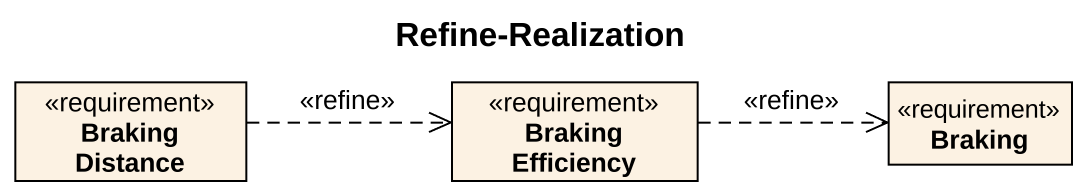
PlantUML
@startuml
title Refine-Realization
hide circle
hide empty members
class "Braking Distance" as Braking_Distance <<requirement>>
class "Braking Efficiency" as Braking_Efficiency <<requirement>>
class Braking <<requirement>>
Braking_Distance .right.> Braking_Efficiency : <<refine>>
Braking_Efficiency .right.> Braking : <<refine>>
@enduml
